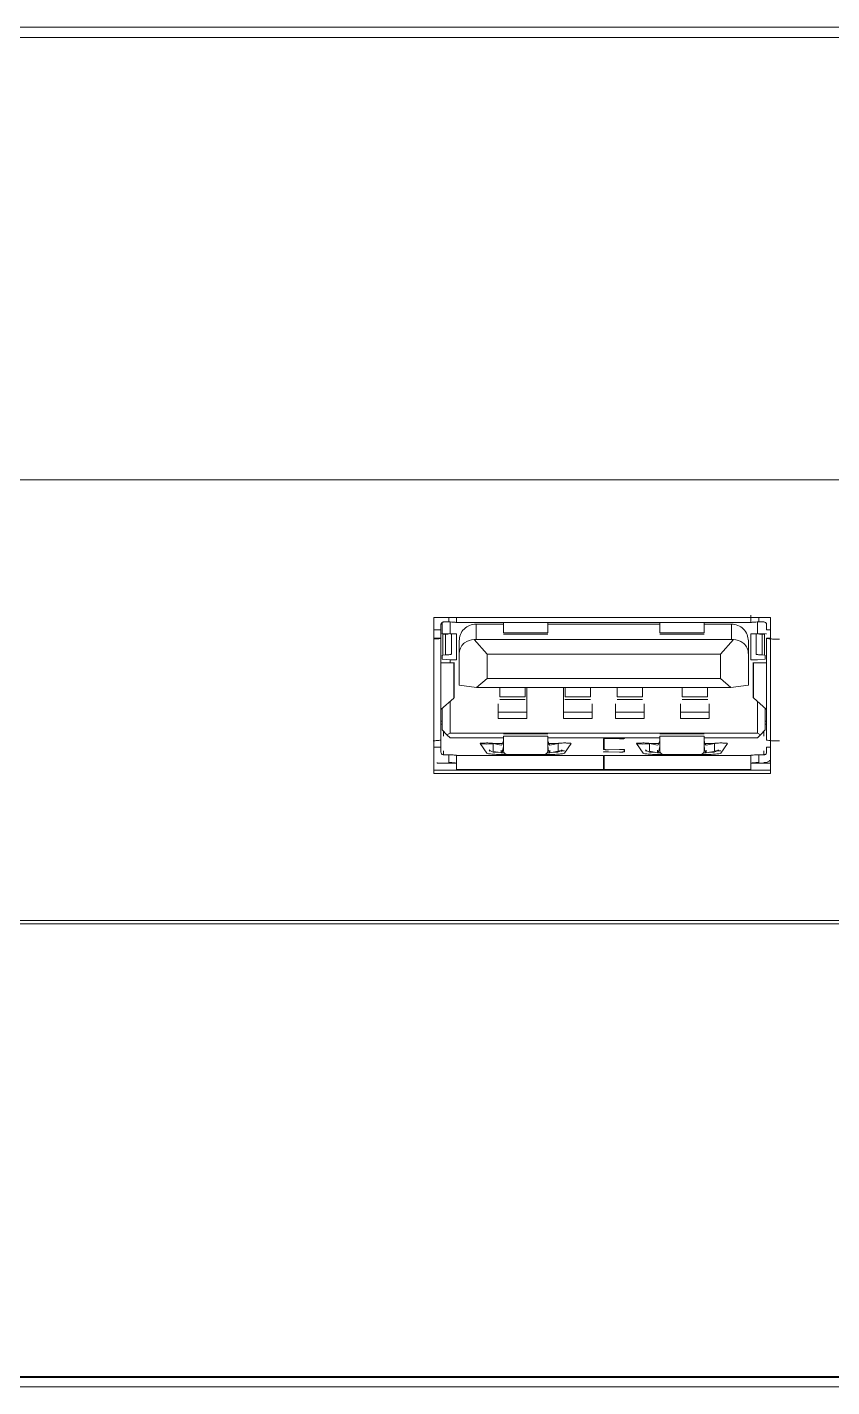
# Model space of a CAD drawing. Header units: millimetres. Extents: x 117 to 4973, y 109 to 3302.
# Drawn here: x 1693.9 to 1724.8, y 2876.9 to 2929.2 of the extents above; entities that cross this region are included whole.
import ezdxf

# ---------------------------------------------------------------- set-up
doc = ezdxf.new("R2010")
doc.units = ezdxf.units.MM
doc.layers.add('ZANO_R', color=7, linetype='Continuous', lineweight=0)

msp = doc.modelspace()

# ---------------------------------------------------------------- linework, layer by layer
at = {"layer": 'ZANO_R'}
for p, q in [((1769.074, 2929.159), (1662.911, 2929.159)), ((1662.926, 2928.762), (1769.089, 2928.762)), ((1759.492, 2911.763), (1672.492, 2911.763)), ((1722.452, 2906.473), (1709.532, 2906.473)), ((1709.532, 2906.473), (1709.532, 2900.492)), ((1709.799, 2906.008), (1709.532, 2906.008)), ((1709.799, 2906.207), (1709.799, 2906.008)), ((1709.849, 2905.869), (1709.849, 2906.292)), ((1710.099, 2906.307), (1709.899, 2906.307)), ((1710.099, 2906.473), (1710.099, 2906.307)), ((1710.149, 2905.846), (1710.149, 2906.306)), ((1721.699, 2906.283), (1710.399, 2906.283)), ((1711.149, 2905.634), (1711.149, 2906.225)), ((1712.186, 2906.225), (1711.149, 2906.225)), ((1712.197, 2906.14), (1712.199, 2906.14)), ((1712.199, 2906.283), (1712.199, 2905.896)), ((1713.899, 2906.283), (1713.899, 2905.896)), ((1713.899, 2906.14), (1713.9, 2906.14)), ((1718.186, 2906.225), (1713.911, 2906.225)), ((1718.196, 2906.14), (1718.199, 2906.14)), ((1718.199, 2906.283), (1718.199, 2905.896)), ((1719.899, 2906.283), (1719.899, 2905.896)), ((1719.899, 2906.14), (1719.901, 2906.14)), ((1720.949, 2906.225), (1719.911, 2906.225)), ((1720.949, 2906.225), (1720.949, 2905.634)), ((1721.949, 2906.306), (1721.949, 2905.846)), ((1721.999, 2906.473), (1721.999, 2906.307)), ((1722.199, 2906.307), (1721.999, 2906.307)), ((1722.299, 2906.207), (1722.299, 2906.008)), ((1722.452, 2906.008), (1722.299, 2906.008)), ((1722.452, 2900.492), (1722.452, 2906.473)), ((1709.799, 2905.685), (1709.532, 2905.685)), ((1709.799, 2905.857), (1709.824, 2905.858)), ((1709.799, 2905.685), (1709.799, 2901.777)), ((1710.149, 2905.846), (1709.849, 2905.869)), ((1709.974, 2905.838), (1709.874, 2905.833)), ((1709.874, 2905.833), (1709.874, 2905.036)), ((1709.974, 2905.838), (1709.974, 2905.04)), ((1710.399, 2905.846), (1710.149, 2905.846)), ((1710.199, 2905.071), (1710.199, 2905.846)), ((1710.399, 2905.846), (1710.399, 2904.849)), ((1710.499, 2905.577), (1710.499, 2905.063)), ((1711.071, 2905.628), (1711.149, 2905.634)), ((1711.071, 2905.628), (1711.567, 2905.067)), ((1720.949, 2905.634), (1711.149, 2905.634)), ((1712.197, 2905.84), (1713.901, 2905.84)), ((1713.899, 2905.896), (1712.199, 2905.896)), ((1718.197, 2905.84), (1719.9, 2905.84)), ((1719.899, 2905.896), (1718.199, 2905.896)), ((1721.026, 2905.628), (1720.53, 2905.067)), ((1720.949, 2905.634), (1721.026, 2905.628)), ((1721.599, 2905.577), (1721.599, 2905.063)), ((1721.949, 2905.846), (1721.699, 2905.846)), ((1721.699, 2905.846), (1721.699, 2904.849)), ((1721.899, 2905.071), (1721.899, 2905.846)), ((1722.249, 2905.869), (1721.949, 2905.846)), ((1722.224, 2905.833), (1722.124, 2905.838)), ((1722.124, 2905.04), (1722.124, 2905.838)), ((1722.224, 2905.036), (1722.224, 2905.833)), ((1722.274, 2905.858), (1722.299, 2905.857)), ((1722.299, 2905.685), (1722.299, 2901.777)), ((1722.452, 2905.685), (1722.299, 2905.685)), ((1709.849, 2905.034), (1709.849, 2904.873)), ((1709.974, 2905.04), (1709.874, 2905.036)), ((1710.499, 2905.063), (1710.499, 2903.876)), ((1720.53, 2905.067), (1711.567, 2905.067)), ((1711.567, 2904.13), (1711.567, 2905.067)), ((1720.53, 2905.067), (1720.53, 2904.13)), ((1721.599, 2903.876), (1721.599, 2905.063)), ((1722.224, 2905.036), (1722.124, 2905.04)), ((1722.249, 2905.034), (1722.249, 2904.873)), ((1709.998, 2904.737), (1709.795, 2904.738)), ((1710.293, 2904.733), (1709.799, 2904.738)), ((1709.849, 2904.873), (1710.149, 2904.849)), ((1709.998, 2904.737), (1710.293, 2904.733)), ((1710.095, 2904.736), (1710.087, 2904.736)), ((1710.149, 2904.738), (1710.149, 2904.849)), ((1710.149, 2904.849), (1710.399, 2904.849)), ((1710.29, 2904.739), (1710.293, 2904.733)), ((1710.293, 2903.386), (1710.293, 2904.733)), ((1710.301, 2903.388), (1710.301, 2904.75)), ((1721.699, 2904.849), (1721.949, 2904.849)), ((1721.787, 2904.745), (1721.787, 2903.392)), ((1721.795, 2904.733), (1721.798, 2904.739)), ((1721.795, 2904.733), (1722.09, 2904.737)), ((1721.795, 2904.733), (1722.299, 2904.736)), ((1721.795, 2903.395), (1721.795, 2904.733)), ((1722.249, 2904.873), (1721.949, 2904.849)), ((1722.09, 2904.737), (1722.313, 2904.738)), ((1711.167, 2903.786), (1710.499, 2903.876)), ((1711.567, 2904.13), (1711.167, 2903.786)), ((1720.53, 2904.13), (1711.567, 2904.13)), ((1720.931, 2903.786), (1720.53, 2904.13)), ((1721.599, 2903.876), (1720.931, 2903.786)), ((1709.799, 2902.942), (1710.293, 2903.386)), ((1710.293, 2903.386), (1710.29, 2903.41)), ((1720.931, 2903.786), (1711.167, 2903.786)), ((1712.061, 2903.786), (1712.061, 2903.435)), ((1713.036, 2903.435), (1712.061, 2903.435)), ((1713.036, 2903.786), (1713.036, 2903.435)), ((1713.099, 2903.786), (1713.099, 2902.596)), ((1714.499, 2903.786), (1714.499, 2902.596)), ((1714.561, 2903.786), (1714.561, 2903.435)), ((1715.536, 2903.435), (1714.561, 2903.435)), ((1715.536, 2903.786), (1715.536, 2903.435)), ((1716.561, 2903.786), (1716.561, 2903.435)), ((1717.536, 2903.435), (1716.561, 2903.435)), ((1717.536, 2903.786), (1717.536, 2903.435)), ((1719.061, 2903.786), (1719.061, 2903.435)), ((1720.036, 2903.435), (1719.061, 2903.435)), ((1720.036, 2903.786), (1720.036, 2903.435)), ((1721.798, 2903.418), (1721.795, 2903.395)), ((1722.299, 2902.943), (1721.795, 2903.395)), ((1709.849, 2902.987), (1709.849, 2902.161)), ((1710.149, 2902.038), (1710.149, 2903.257)), ((1711.999, 2903.163), (1711.999, 2902.596)), ((1711.999, 2902.843), (1713.099, 2902.843)), ((1712.059, 2903.326), (1713.038, 2903.326)), ((1714.499, 2902.843), (1715.599, 2902.843)), ((1714.559, 2903.326), (1715.538, 2903.326)), ((1715.599, 2903.163), (1715.599, 2902.596)), ((1716.499, 2903.163), (1716.499, 2902.596)), ((1716.499, 2902.843), (1717.599, 2902.843)), ((1716.559, 2903.326), (1717.538, 2903.326)), ((1717.599, 2903.163), (1717.599, 2902.596)), ((1718.999, 2903.163), (1718.999, 2902.596)), ((1718.999, 2902.843), (1720.099, 2902.843)), ((1719.059, 2903.326), (1720.038, 2903.326)), ((1720.099, 2903.163), (1720.099, 2902.596)), ((1721.949, 2903.257), (1721.949, 2902.038)), ((1722.249, 2902.988), (1722.249, 2902.161)), ((1709.849, 2902.5), (1709.799, 2902.5)), ((1709.799, 2902.445), (1709.805, 2902.445)), ((1709.799, 2902.385), (1709.849, 2902.385)), ((1711.999, 2902.596), (1713.099, 2902.596)), ((1714.499, 2902.596), (1715.599, 2902.596)), ((1716.499, 2902.596), (1717.599, 2902.596)), ((1718.999, 2902.596), (1720.099, 2902.596)), ((1722.249, 2902.5), (1722.299, 2902.5)), ((1722.249, 2902.385), (1722.299, 2902.385)), ((1710.029, 2901.967), (1709.849, 2902.161)), ((1709.899, 2902.085), (1709.919, 2902.085)), ((1709.899, 2902.085), (1709.899, 2901.921)), ((1710.149, 2902.038), (1710.029, 2901.967)), ((1710.029, 2901.967), (1710.149, 2901.862)), ((1721.949, 2902.038), (1710.149, 2902.038)), ((1712.199, 2901.862), (1710.149, 2901.862)), ((1713.9, 2902.015), (1712.197, 2902.015)), ((1712.199, 2901.917), (1713.899, 2901.917)), ((1712.199, 2901.917), (1712.199, 2901.35)), ((1713.899, 2901.917), (1713.899, 2901.35)), ((1718.199, 2901.862), (1713.899, 2901.862)), ((1716.039, 2901.82), (1716.039, 2901.411)), ((1716.059, 2901.41), (1716.059, 2901.82)), ((1716.232, 2901.831), (1716.189, 2901.831)), ((1716.189, 2901.83), (1716.226, 2901.829)), ((1716.226, 2901.829), (1716.655, 2901.819)), ((1716.661, 2901.821), (1716.232, 2901.831)), ((1716.232, 2901.831), (1716.232, 2901.829)), ((1716.655, 2901.819), (1716.699, 2901.819)), ((1716.699, 2901.82), (1716.661, 2901.821)), ((1716.829, 2901.862), (1716.829, 2901.83)), ((1716.849, 2901.83), (1716.849, 2901.862)), ((1719.901, 2902.015), (1718.197, 2902.015)), ((1718.199, 2901.917), (1719.899, 2901.917)), ((1718.199, 2901.917), (1718.199, 2901.35)), ((1719.899, 2901.917), (1719.899, 2901.35)), ((1721.949, 2901.862), (1719.899, 2901.862)), ((1721.949, 2902.038), (1722.069, 2901.967)), ((1721.949, 2901.862), (1722.069, 2901.967)), ((1722.069, 2901.967), (1722.249, 2902.161)), ((1722.178, 2902.085), (1722.199, 2902.085)), ((1722.199, 2901.921), (1722.199, 2902.085)), ((1709.532, 2901.502), (1709.799, 2901.502)), ((1709.799, 2901.502), (1709.799, 2901.303)), ((1709.899, 2901.358), (1709.899, 2901.203)), ((1711.301, 2901.637), (1711.557, 2901.27)), ((1711.663, 2901.359), (1711.676, 2901.326)), ((1712.162, 2901.64), (1711.8, 2901.64)), ((1712.114, 2901.578), (1711.8, 2901.64)), ((1711.801, 2901.349), (1711.801, 2901.638)), ((1712.114, 2901.278), (1711.824, 2901.336)), ((1711.866, 2901.302), (1711.993, 2901.302)), ((1712.113, 2901.278), (1712.199, 2901.278)), ((1712.114, 2901.386), (1712.114, 2901.278)), ((1712.197, 2901.519), (1712.195, 2901.747)), ((1712.199, 2901.715), (1712.196, 2901.715)), ((1713.899, 2901.278), (1713.984, 2901.278)), ((1713.9, 2901.519), (1713.902, 2901.747)), ((1714.297, 2901.64), (1713.935, 2901.64)), ((1714.297, 2901.64), (1713.983, 2901.578)), ((1713.983, 2901.386), (1713.983, 2901.278)), ((1714.297, 2901.34), (1713.983, 2901.278)), ((1714.105, 2901.302), (1714.231, 2901.302)), ((1714.297, 2901.64), (1714.297, 2901.34)), ((1714.299, 2901.342), (1714.298, 2901.64)), ((1714.421, 2901.326), (1714.433, 2901.356)), ((1714.54, 2901.27), (1714.796, 2901.637)), ((1716.226, 2901.4), (1716.189, 2901.4)), ((1716.189, 2901.399), (1716.229, 2901.399)), ((1716.229, 2901.32), (1716.189, 2901.321)), ((1716.189, 2901.32), (1716.226, 2901.319)), ((1716.655, 2901.41), (1716.226, 2901.4)), ((1716.226, 2901.319), (1716.655, 2901.309)), ((1716.229, 2901.399), (1716.662, 2901.409)), ((1716.664, 2901.311), (1716.229, 2901.32)), ((1716.229, 2901.32), (1716.229, 2901.319)), ((1716.655, 2901.41), (1716.655, 2901.409)), ((1716.655, 2901.309), (1716.699, 2901.309)), ((1716.699, 2901.31), (1716.664, 2901.311)), ((1716.829, 2901.399), (1716.829, 2901.321)), ((1716.849, 2901.321), (1716.849, 2901.399)), ((1717.301, 2901.637), (1717.557, 2901.27)), ((1717.664, 2901.356), (1717.676, 2901.326)), ((1718.162, 2901.64), (1717.8, 2901.64)), ((1718.114, 2901.578), (1717.8, 2901.64)), ((1717.801, 2901.34), (1717.8, 2901.64)), ((1717.801, 2901.349), (1717.801, 2901.638)), ((1718.114, 2901.278), (1717.801, 2901.34)), ((1717.866, 2901.302), (1717.993, 2901.302)), ((1718.113, 2901.278), (1718.199, 2901.278)), ((1718.114, 2901.386), (1718.114, 2901.278)), ((1718.197, 2901.519), (1718.195, 2901.747)), ((1718.199, 2901.715), (1718.197, 2901.715)), ((1719.9, 2901.715), (1719.899, 2901.715)), ((1719.899, 2901.278), (1719.984, 2901.278)), ((1719.902, 2901.747), (1719.9, 2901.519)), ((1720.297, 2901.64), (1719.935, 2901.64)), ((1720.297, 2901.64), (1719.983, 2901.578)), ((1719.983, 2901.386), (1719.983, 2901.278)), ((1719.983, 2901.278), (1720.273, 2901.336)), ((1720.105, 2901.302), (1720.231, 2901.302)), ((1720.297, 2901.64), (1720.297, 2901.34)), ((1720.299, 2901.342), (1720.298, 2901.64)), ((1720.433, 2901.356), (1720.447, 2901.392)), ((1720.54, 2901.27), (1720.796, 2901.637)), ((1722.199, 2901.203), (1722.199, 2901.358)), ((1722.299, 2901.502), (1722.299, 2901.303)), ((1722.299, 2901.502), (1722.452, 2901.502)), ((1709.649, 2900.882), (1709.649, 2900.914)), ((1710.399, 2900.882), (1709.649, 2900.882)), ((1710.099, 2901.203), (1709.899, 2901.203)), ((1710.099, 2901.203), (1710.099, 2900.914)), ((1716.039, 2901.179), (1710.399, 2901.179)), ((1712.356, 2901.211), (1713.741, 2901.211)), ((1716.059, 2900.882), (1716.039, 2900.882)), ((1721.699, 2901.179), (1716.059, 2901.179)), ((1718.356, 2901.211), (1719.741, 2901.211)), ((1722.449, 2900.882), (1721.699, 2900.882)), ((1722.199, 2901.203), (1721.999, 2901.203)), ((1721.999, 2900.914), (1721.999, 2901.203)), ((1722.449, 2900.914), (1722.449, 2900.882)), ((1709.532, 2900.61), (1722.452, 2900.61)), ((1709.532, 2900.492), (1722.452, 2900.492)), ((1710.399, 2900.61), (1710.399, 2900.642)), ((1710.399, 2900.642), (1716.039, 2900.642)), ((1716.039, 2900.642), (1716.039, 2900.61)), ((1716.059, 2900.642), (1721.699, 2900.642)), ((1716.059, 2900.61), (1716.059, 2900.642)), ((1721.699, 2900.642), (1721.699, 2900.61)), ((1672.492, 2894.834), (1759.492, 2894.834)), ((1672.492, 2894.716), (1759.492, 2894.716)), ((1662.911, 2877.32), (1769.074, 2877.32)), ((1769.089, 2877.275), (1662.926, 2877.275)), ((1769.089, 2876.922), (1662.926, 2876.922))]:
    msp.add_line(p, q, dxfattribs=at)
at = {"layer": 'ZANO_R', "flags": 128}
for points in [[(1711.301, 2901.638), (1711.32, 2901.646), (1711.374, 2901.652), (1711.455, 2901.656), (1711.551, 2901.658), (1711.646, 2901.656), (1711.728, 2901.652), (1711.782, 2901.646), (1711.801, 2901.638), (1711.782, 2901.631), (1711.728, 2901.624), (1711.646, 2901.62), (1711.551, 2901.619), (1711.455, 2901.62), (1711.374, 2901.624), (1711.32, 2901.631), (1711.301, 2901.638)], [(1717.301, 2901.638), (1717.32, 2901.646), (1717.374, 2901.652), (1717.455, 2901.656), (1717.551, 2901.658), (1717.646, 2901.656), (1717.728, 2901.652), (1717.782, 2901.646), (1717.801, 2901.638), (1717.782, 2901.631), (1717.728, 2901.624), (1717.646, 2901.62), (1717.551, 2901.619), (1717.455, 2901.62), (1717.374, 2901.624), (1717.32, 2901.631), (1717.301, 2901.638)]]:
    msp.add_lwpolyline(points, dxfattribs=at)
at = {"layer": 'ZANO_R'}
for points, knots in [([(1710.399, 2906.478), (1710.399, 2906.452), (1710.399, 2906.371), (1710.399, 2906.292), (1710.399, 2906.286), (1710.399, 2906.283)], [0, 0, 0, 0, 0.199958, 0.599847, 1, 1, 1, 1]), ([(1721.699, 2906.283), (1721.699, 2906.286), (1721.699, 2906.29), (1721.699, 2906.394), (1721.699, 2906.495), (1721.699, 2906.561), (1721.699, 2906.565)], [0, 0, 0, 0, 0.327758, 0.655299, 0.982705, 1, 1, 1, 1]), ([(1709.799, 2906.207), (1709.8, 2906.22), (1709.803, 2906.246), (1709.826, 2906.279), (1709.859, 2906.303), (1709.886, 2906.306), (1709.899, 2906.307)], [0, 0, 0, 0, 0.249671, 0.499882, 0.749431, 1, 1, 1, 1]), ([(1709.799, 2906.008), (1709.799, 2905.968), (1709.799, 2905.889), (1709.799, 2905.785), (1709.799, 2905.708), (1709.799, 2905.693), (1709.799, 2905.685)], [0, 0, 0, 0, 0.249973, 0.500045, 0.749821, 1, 1, 1, 1]), ([(1710.399, 2906.283), (1710.394, 2906.287), (1710.385, 2906.293), (1710.316, 2906.3), (1710.217, 2906.306), (1710.138, 2906.307), (1710.099, 2906.307)], [0, 0, 0, 0, 0.250001, 0.499934, 0.75007, 1, 1, 1, 1]), ([(1711.149, 2906.225), (1711.063, 2906.215), (1710.893, 2906.195), (1710.678, 2906.046), (1710.528, 2905.831), (1710.508, 2905.662), (1710.499, 2905.577)], [0, 0, 0, 0, 0.249946, 0.499949, 0.750007, 1, 1, 1, 1]), ([(1721.599, 2905.577), (1721.589, 2905.662), (1721.569, 2905.831), (1721.419, 2906.046), (1721.204, 2906.195), (1721.034, 2906.215), (1720.949, 2906.225)], [0, 0, 0, 0, 0.249993, 0.500051, 0.750054, 1, 1, 1, 1]), ([(1721.999, 2906.307), (1721.959, 2906.307), (1721.881, 2906.306), (1721.781, 2906.3), (1721.712, 2906.293), (1721.703, 2906.287), (1721.699, 2906.283)], [0, 0, 0, 0, 0.24993, 0.500066, 0.749999, 1, 1, 1, 1]), ([(1722.299, 2906.207), (1722.297, 2906.22), (1722.294, 2906.246), (1722.271, 2906.28), (1722.238, 2906.302), (1722.212, 2906.306), (1722.199, 2906.307)], [0, 0, 0, 0, 0.249916, 0.499801, 0.750083, 1, 1, 1, 1]), ([(1709.799, 2905.685), (1709.791, 2905.68), (1709.775, 2905.67), (1709.673, 2905.658), (1709.574, 2905.653), (1709.532, 2905.651)], [0, 0, 0, 0, 0.365105, 0.730087, 1, 1, 1, 1]), ([(1710.116, 2905.849), (1710.1, 2905.847), (1710.063, 2905.842), (1710.007, 2905.84), (1709.974, 2905.838)], [0, 0, 0, 0, 0.40517, 1, 1, 1, 1]), ([(1710.499, 2905.063), (1710.5, 2905.094), (1710.502, 2905.154), (1710.526, 2905.257), (1710.585, 2905.392), (1710.766, 2905.592), (1710.945, 2905.613), (1711.071, 2905.628)], [0, 0, 0, 0, 0.066011, 0.128489, 0.239375, 0.46724, 1, 1, 1, 1]), ([(1721.599, 2905.063), (1721.598, 2905.094), (1721.596, 2905.154), (1721.575, 2905.258), (1721.51, 2905.391), (1721.334, 2905.593), (1721.153, 2905.614), (1721.026, 2905.628)], [0, 0, 0, 0, 0.066171, 0.128658, 0.239756, 0.467482, 1, 1, 1, 1]), ([(1722.124, 2905.838), (1722.09, 2905.84), (1722.035, 2905.842), (1721.997, 2905.847), (1721.982, 2905.849)], [0, 0, 0, 0, 0.595243, 1, 1, 1, 1]), ([(1722.799, 2905.646), (1722.733, 2905.647), (1722.602, 2905.648), (1722.437, 2905.657), (1722.321, 2905.67), (1722.306, 2905.68), (1722.299, 2905.685)], [0, 0, 0, 0, 0.250193, 0.50007, 0.749993, 1, 1, 1, 1]), ([(1710.199, 2905.071), (1710.196, 2905.068), (1710.19, 2905.062), (1710.142, 2905.053), (1710.071, 2905.046), (1710.006, 2905.042), (1709.974, 2905.04)], [0, 0, 0, 0, 0.250124, 0.49983, 0.750066, 1, 1, 1, 1]), ([(1722.124, 2905.04), (1722.091, 2905.042), (1722.026, 2905.046), (1721.955, 2905.053), (1721.907, 2905.062), (1721.902, 2905.068), (1721.899, 2905.071)], [0, 0, 0, 0, 0.2501075, 0.5001616, 0.7499373, 1, 1, 1, 1]), ([(1722.001, 2904.736), (1721.995, 2904.736), (1721.989, 2904.736), (1721.991, 2904.736), (1721.991, 2904.736)], [0, 0, 0, 0, 0.981632, 1, 1, 1, 1]), ([(1709.499, 2901.742), (1709.553, 2901.744), (1709.664, 2901.749), (1709.776, 2901.762), (1709.791, 2901.772), (1709.799, 2901.777)], [0, 0, 0, 0, 0.321282, 0.660584, 1, 1, 1, 1]), ([(1709.799, 2901.777), (1709.799, 2901.776), (1709.799, 2901.773), (1709.799, 2901.712), (1709.799, 2901.618), (1709.799, 2901.541), (1709.799, 2901.502)], [0, 0, 0, 0, 0.250229, 0.500083, 0.750063, 1, 1, 1, 1]), ([(1716.189, 2901.831), (1716.169, 2901.831), (1716.13, 2901.831), (1716.08, 2901.828), (1716.045, 2901.824), (1716.041, 2901.821), (1716.039, 2901.82)], [0, 0, 0, 0, 0.249987, 0.4998, 0.750197, 1, 1, 1, 1]), ([(1716.059, 2901.82), (1716.061, 2901.821), (1716.064, 2901.824), (1716.094, 2901.827), (1716.138, 2901.829), (1716.172, 2901.83), (1716.189, 2901.83)], [0, 0, 0, 0, 0.24991, 0.500632, 0.750127, 1, 1, 1, 1]), ([(1716.829, 2901.83), (1716.827, 2901.829), (1716.823, 2901.826), (1716.793, 2901.823), (1716.75, 2901.821), (1716.716, 2901.82), (1716.699, 2901.82)], [0, 0, 0, 0, 0.249985, 0.499848, 0.750042, 1, 1, 1, 1]), ([(1716.699, 2901.819), (1716.718, 2901.819), (1716.758, 2901.819), (1716.807, 2901.822), (1716.842, 2901.826), (1716.846, 2901.829), (1716.849, 2901.83)], [0, 0, 0, 0, 0.250346, 0.50032, 0.750036, 1, 1, 1, 1]), ([(1722.299, 2901.777), (1722.306, 2901.772), (1722.321, 2901.762), (1722.437, 2901.749), (1722.602, 2901.74), (1722.733, 2901.739), (1722.799, 2901.738)], [0, 0, 0, 0, 0.250007, 0.49993, 0.749807, 1, 1, 1, 1]), ([(1709.799, 2901.303), (1709.8, 2901.289), (1709.803, 2901.263), (1709.826, 2901.23), (1709.859, 2901.207), (1709.886, 2901.204), (1709.899, 2901.203)], [0, 0, 0, 0, 0.249659, 0.499858, 0.749466, 1, 1, 1, 1]), ([(1711.551, 2901.658), (1711.516, 2901.657), (1711.465, 2901.657), (1711.406, 2901.654), (1711.368, 2901.652), (1711.338, 2901.649), (1711.307, 2901.644), (1711.304, 2901.64), (1711.301, 2901.637)], [0, 0, 0, 0, 0.255083, 0.37642, 0.500223, 0.622767, 0.744054, 1, 1, 1, 1]), ([(1711.8, 2901.64), (1711.792, 2901.643), (1711.777, 2901.648), (1711.719, 2901.653), (1711.641, 2901.657), (1711.581, 2901.658), (1711.551, 2901.658)], [0, 0, 0, 0, 0.266523, 0.50999, 0.749089, 1, 1, 1, 1]), ([(1711.557, 2901.27), (1711.574, 2901.262), (1711.607, 2901.246), (1711.794, 2901.227), (1712.053, 2901.213), (1712.255, 2901.212), (1712.356, 2901.211)], [0, 0, 0, 0, 0.249836, 0.49998, 0.749969, 1, 1, 1, 1]), ([(1711.65, 2901.392), (1711.682, 2901.366), (1711.745, 2901.315), (1711.826, 2901.306), (1711.866, 2901.302)], [0, 0, 0, 0, 0.500274, 1, 1, 1, 1]), ([(1711.8, 2901.64), (1711.8, 2901.581), (1711.8, 2901.496), (1711.801, 2901.396), (1711.801, 2901.355), (1711.801, 2901.34)], [0, 0, 0, 0, 0.592375, 0.8502, 1, 1, 1, 1]), ([(1712.195, 2901.747), (1712.182, 2901.697), (1712.155, 2901.595), (1712.128, 2901.584), (1712.114, 2901.578)], [0, 0, 0, 0, 0.499879, 1, 1, 1, 1]), ([(1712.197, 2901.519), (1712.183, 2901.447), (1712.156, 2901.303), (1712.128, 2901.287), (1712.114, 2901.278)], [0, 0, 0, 0, 0.499883, 1, 1, 1, 1]), ([(1712.318, 2901.211), (1712.307, 2901.215), (1712.263, 2901.231), (1712.213, 2901.281), (1712.203, 2901.327), (1712.199, 2901.35)], [0, 0, 0, 0, 0.140354, 0.569989, 1, 1, 1, 1]), ([(1713.741, 2901.211), (1713.842, 2901.212), (1714.045, 2901.213), (1714.303, 2901.227), (1714.49, 2901.246), (1714.523, 2901.262), (1714.54, 2901.27)], [0, 0, 0, 0, 0.250125, 0.500026, 0.750168, 1, 1, 1, 1]), ([(1713.899, 2901.35), (1713.895, 2901.326), (1713.886, 2901.279), (1713.836, 2901.242), (1713.811, 2901.224)], [0, 0, 0, 0, 0.500218, 1, 1, 1, 1]), ([(1713.983, 2901.278), (1713.969, 2901.287), (1713.942, 2901.303), (1713.914, 2901.447), (1713.9, 2901.519)], [0, 0, 0, 0, 0.500125, 1, 1, 1, 1]), ([(1713.983, 2901.578), (1713.97, 2901.584), (1713.942, 2901.595), (1713.915, 2901.697), (1713.902, 2901.747)], [0, 0, 0, 0, 0.499868, 1, 1, 1, 1]), ([(1714.231, 2901.302), (1714.272, 2901.306), (1714.353, 2901.315), (1714.415, 2901.366), (1714.447, 2901.392)], [0, 0, 0, 0, 0.499726, 1, 1, 1, 1]), ([(1714.547, 2901.658), (1714.516, 2901.658), (1714.455, 2901.657), (1714.376, 2901.653), (1714.318, 2901.647), (1714.304, 2901.643), (1714.298, 2901.64)], [0, 0, 0, 0, 0.250224, 0.500149, 0.749878, 1, 1, 1, 1]), ([(1714.547, 2901.359), (1714.516, 2901.358), (1714.456, 2901.358), (1714.379, 2901.354), (1714.32, 2901.349), (1714.306, 2901.344), (1714.299, 2901.342)], [0, 0, 0, 0, 0.250077, 0.500249, 0.750194, 1, 1, 1, 1]), ([(1714.796, 2901.637), (1714.796, 2901.638), (1714.796, 2901.641), (1714.783, 2901.645), (1714.76, 2901.649), (1714.729, 2901.652), (1714.691, 2901.654), (1714.646, 2901.656), (1714.597, 2901.658), (1714.563, 2901.658), (1714.547, 2901.658)], [0, 0, 0, 0, 0.124608, 0.250033, 0.374729, 0.499867, 0.625101, 0.749949, 0.874963, 1, 1, 1, 1]), ([(1716.039, 2901.411), (1716.041, 2901.409), (1716.045, 2901.406), (1716.08, 2901.402), (1716.13, 2901.399), (1716.169, 2901.399), (1716.189, 2901.399)], [0, 0, 0, 0, 0.2498942, 0.5003832, 0.7497248, 1, 1, 1, 1]), ([(1716.189, 2901.321), (1716.169, 2901.32), (1716.13, 2901.32), (1716.08, 2901.317), (1716.045, 2901.313), (1716.041, 2901.31), (1716.039, 2901.309)], [0, 0, 0, 0, 0.2503341, 0.5003276, 0.7500392, 1, 1, 1, 1]), ([(1716.189, 2901.4), (1716.172, 2901.4), (1716.138, 2901.4), (1716.095, 2901.402), (1716.064, 2901.406), (1716.061, 2901.408), (1716.059, 2901.41)], [0, 0, 0, 0, 0.249786, 0.500037, 0.749957, 1, 1, 1, 1]), ([(1716.059, 2901.31), (1716.061, 2901.311), (1716.064, 2901.314), (1716.094, 2901.317), (1716.138, 2901.319), (1716.172, 2901.32), (1716.189, 2901.32)], [0, 0, 0, 0, 0.2498665, 0.5006289, 0.7501252, 1, 1, 1, 1]), ([(1716.849, 2901.399), (1716.848, 2901.4), (1716.847, 2901.402), (1716.834, 2901.404), (1716.815, 2901.406), (1716.789, 2901.408), (1716.759, 2901.41), (1716.725, 2901.411), (1716.689, 2901.411), (1716.667, 2901.41), (1716.655, 2901.41)], [0, 0, 0, 0, 0.125416, 0.249775, 0.374945, 0.500389, 0.625179, 0.750051, 0.875001, 1, 1, 1, 1]), ([(1716.662, 2901.409), (1716.672, 2901.409), (1716.691, 2901.409), (1716.722, 2901.409), (1716.751, 2901.408), (1716.777, 2901.407), (1716.799, 2901.406), (1716.816, 2901.403), (1716.826, 2901.401), (1716.828, 2901.4), (1716.829, 2901.399)], [0, 0, 0, 0, 0.124936, 0.249859, 0.374805, 0.499473, 0.624924, 0.749526, 0.875038, 1, 1, 1, 1]), ([(1716.829, 2901.321), (1716.827, 2901.319), (1716.823, 2901.316), (1716.793, 2901.313), (1716.75, 2901.311), (1716.716, 2901.31), (1716.699, 2901.31)], [0, 0, 0, 0, 0.250043, 0.499963, 0.750214, 1, 1, 1, 1]), ([(1716.699, 2901.309), (1716.718, 2901.309), (1716.758, 2901.309), (1716.807, 2901.312), (1716.842, 2901.316), (1716.846, 2901.319), (1716.849, 2901.321)], [0, 0, 0, 0, 0.2503341, 0.5003276, 0.7500392, 1, 1, 1, 1]), ([(1717.551, 2901.658), (1717.516, 2901.657), (1717.465, 2901.657), (1717.406, 2901.654), (1717.368, 2901.652), (1717.338, 2901.649), (1717.307, 2901.644), (1717.304, 2901.64), (1717.301, 2901.637)], [0, 0, 0, 0, 0.254824, 0.376432, 0.500249, 0.622807, 0.743979, 1, 1, 1, 1]), ([(1717.8, 2901.64), (1717.792, 2901.643), (1717.777, 2901.648), (1717.719, 2901.653), (1717.641, 2901.657), (1717.581, 2901.658), (1717.551, 2901.658)], [0, 0, 0, 0, 0.2665655, 0.5097776, 0.7488228, 1, 1, 1, 1]), ([(1717.557, 2901.27), (1717.574, 2901.262), (1717.607, 2901.246), (1717.794, 2901.227), (1718.053, 2901.213), (1718.255, 2901.212), (1718.356, 2901.211)], [0, 0, 0, 0, 0.249857, 0.500022, 0.749948, 1, 1, 1, 1]), ([(1717.65, 2901.392), (1717.682, 2901.366), (1717.745, 2901.315), (1717.826, 2901.306), (1717.866, 2901.302)], [0, 0, 0, 0, 0.500726, 1, 1, 1, 1]), ([(1718.195, 2901.747), (1718.182, 2901.697), (1718.155, 2901.595), (1718.128, 2901.584), (1718.114, 2901.578)], [0, 0, 0, 0, 0.499895, 1, 1, 1, 1]), ([(1718.114, 2901.278), (1718.128, 2901.287), (1718.156, 2901.303), (1718.183, 2901.447), (1718.197, 2901.519)], [0, 0, 0, 0, 0.500125, 1, 1, 1, 1]), ([(1718.318, 2901.211), (1718.307, 2901.215), (1718.263, 2901.231), (1718.213, 2901.281), (1718.203, 2901.327), (1718.199, 2901.35)], [0, 0, 0, 0, 0.140354, 0.569989, 1, 1, 1, 1]), ([(1719.741, 2901.211), (1719.842, 2901.212), (1720.045, 2901.213), (1720.303, 2901.227), (1720.49, 2901.246), (1720.523, 2901.262), (1720.54, 2901.27)], [0, 0, 0, 0, 0.250031, 0.50002, 0.750164, 1, 1, 1, 1]), ([(1719.899, 2901.35), (1719.895, 2901.326), (1719.886, 2901.279), (1719.836, 2901.242), (1719.811, 2901.224)], [0, 0, 0, 0, 0.500077, 1, 1, 1, 1]), ([(1719.983, 2901.278), (1719.969, 2901.287), (1719.942, 2901.303), (1719.914, 2901.447), (1719.9, 2901.519)], [0, 0, 0, 0, 0.500117, 1, 1, 1, 1]), ([(1719.983, 2901.578), (1719.97, 2901.584), (1719.942, 2901.595), (1719.915, 2901.697), (1719.902, 2901.747)], [0, 0, 0, 0, 0.499868, 1, 1, 1, 1]), ([(1720.231, 2901.302), (1720.272, 2901.306), (1720.353, 2901.315), (1720.415, 2901.366), (1720.447, 2901.392)], [0, 0, 0, 0, 0.499726, 1, 1, 1, 1]), ([(1720.546, 2901.658), (1720.516, 2901.658), (1720.455, 2901.657), (1720.376, 2901.653), (1720.318, 2901.647), (1720.305, 2901.643), (1720.298, 2901.64)], [0, 0, 0, 0, 0.249982, 0.499988, 0.749797, 1, 1, 1, 1]), ([(1720.546, 2901.359), (1720.516, 2901.358), (1720.456, 2901.358), (1720.378, 2901.354), (1720.32, 2901.349), (1720.306, 2901.344), (1720.299, 2901.342)], [0, 0, 0, 0, 0.249811, 0.500332, 0.750131, 1, 1, 1, 1]), ([(1720.796, 2901.637), (1720.796, 2901.638), (1720.796, 2901.641), (1720.783, 2901.645), (1720.76, 2901.649), (1720.729, 2901.652), (1720.691, 2901.654), (1720.646, 2901.656), (1720.597, 2901.658), (1720.563, 2901.658), (1720.546, 2901.658)], [0, 0, 0, 0, 0.124585, 0.249914, 0.374587, 0.499702, 0.624914, 0.749995, 0.874986, 1, 1, 1, 1]), ([(1722.199, 2901.203), (1722.212, 2901.204), (1722.238, 2901.207), (1722.271, 2901.23), (1722.294, 2901.263), (1722.297, 2901.289), (1722.299, 2901.303)], [0, 0, 0, 0, 0.249882, 0.500222, 0.750096, 1, 1, 1, 1]), ([(1710.099, 2901.203), (1710.138, 2901.202), (1710.217, 2901.202), (1710.316, 2901.196), (1710.385, 2901.189), (1710.394, 2901.182), (1710.399, 2901.179)], [0, 0, 0, 0, 0.249933, 0.50006, 0.749996, 1, 1, 1, 1]), ([(1710.399, 2900.88), (1710.394, 2900.883), (1710.385, 2900.889), (1710.316, 2900.897), (1710.217, 2900.903), (1710.138, 2900.903), (1710.099, 2900.904)], [0, 0, 0, 0, 0.2499764, 0.499885, 0.7499954, 1, 1, 1, 1]), ([(1710.399, 2901.179), (1710.399, 2901.167), (1710.399, 2901.141), (1710.399, 2901.013), (1710.399, 2900.839), (1710.399, 2900.707), (1710.399, 2900.642)], [0, 0, 0, 0, 0.250099, 0.500155, 0.750024, 1, 1, 1, 1]), ([(1716.039, 2901.179), (1716.039, 2901.167), (1716.039, 2901.141), (1716.039, 2901.013), (1716.039, 2900.839), (1716.039, 2900.707), (1716.039, 2900.642)], [0, 0, 0, 0, 0.250099, 0.500155, 0.750024, 1, 1, 1, 1]), ([(1716.059, 2901.179), (1716.059, 2901.167), (1716.059, 2901.141), (1716.059, 2901.013), (1716.059, 2900.839), (1716.059, 2900.707), (1716.059, 2900.642)], [0, 0, 0, 0, 0.250099, 0.500155, 0.750024, 1, 1, 1, 1]), ([(1721.699, 2901.179), (1721.703, 2901.182), (1721.712, 2901.189), (1721.781, 2901.196), (1721.881, 2901.202), (1721.959, 2901.202), (1721.999, 2901.203)], [0, 0, 0, 0, 0.250004, 0.49994, 0.750067, 1, 1, 1, 1]), ([(1721.699, 2901.179), (1721.699, 2901.167), (1721.699, 2901.141), (1721.699, 2901.013), (1721.699, 2900.839), (1721.699, 2900.707), (1721.699, 2900.642)], [0, 0, 0, 0, 0.250099, 0.500155, 0.750024, 1, 1, 1, 1]), ([(1721.999, 2900.904), (1721.959, 2900.903), (1721.881, 2900.903), (1721.781, 2900.897), (1721.712, 2900.889), (1721.703, 2900.883), (1721.699, 2900.88)], [0, 0, 0, 0, 0.2500046, 0.500115, 0.7500236, 1, 1, 1, 1]), ([(1722.449, 2900.999), (1722.418, 2900.974), (1722.345, 2900.917), (1722.252, 2900.908), (1722.199, 2900.904)], [0, 0, 0, 0, 0.42786, 1, 1, 1, 1])]:
    msp.add_open_spline(points, degree=3, knots=knots, dxfattribs=at)

doc.saveas('drawing.dxf')
